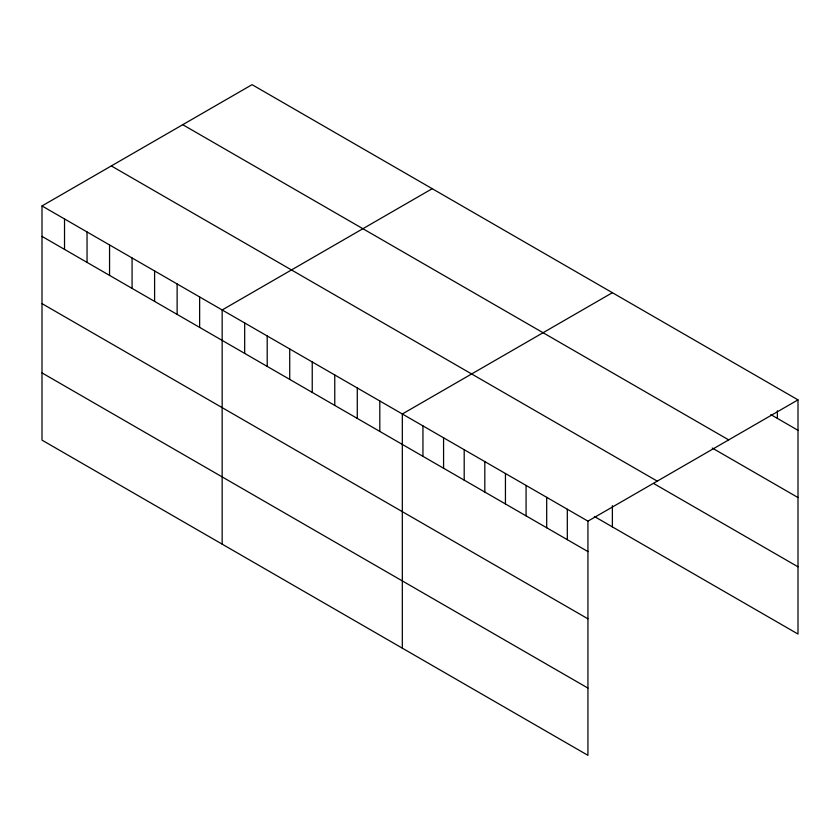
<?xml version="1.0" encoding="UTF-8"?>
<svg xmlns="http://www.w3.org/2000/svg" width="840" height="840" viewBox="0 0 840 840"><rect width="100%" height="100%" fill="white"/><g stroke="black" fill="none" stroke-linecap="round" stroke-linejoin="round"><path stroke-width="1.26" d="M42 205.947L587.937 521.147L587.937 755.328L42 440.129L42 205.947L252.063 84.672L798 399.872L798 634.053L594.363 516.485M432.222 188.685L222.159 309.971L222.159 544.142M612.381 292.709L402.318 413.983L402.318 648.154M587.937 521.147L798 399.872M770.857 414.635L798 430.311M182.742 124.698L728.679 439.887M712.247 448.035L798 497.543M111.321 165.931L657.258 481.131M653.625 483.462L798 566.811M42 236.387L587.937 551.586M42 303.618L587.937 618.817M42 372.897L587.937 688.086M777.378 410.792L777.378 418.404M612.381 505.712L612.381 526.88M567.315 509.24L567.315 539.679M546.693 497.332L546.693 527.772M526.071 485.425L526.071 515.865M505.439 473.519L505.439 503.958M484.817 461.612L484.817 492.051M464.195 449.705L464.195 480.134M443.572 437.798L443.572 468.227M422.951 425.891L422.951 456.32M379.806 400.974L379.806 431.413M357.284 387.975L357.284 418.415M334.761 374.976L334.761 405.416M312.239 361.977L312.239 392.406M289.716 348.968L289.716 379.407M267.204 335.969L267.204 366.408M244.681 322.969L244.681 353.399M199.637 296.961L199.637 327.401M177.125 283.962L177.125 314.401M154.602 270.963L154.602 301.392M132.08 257.954L132.08 288.393M109.557 244.954L109.557 275.394M87.045 231.956L87.045 262.395M64.523 218.957L64.523 249.386"/></g></svg>
